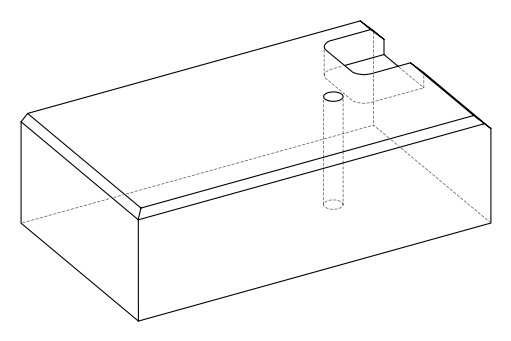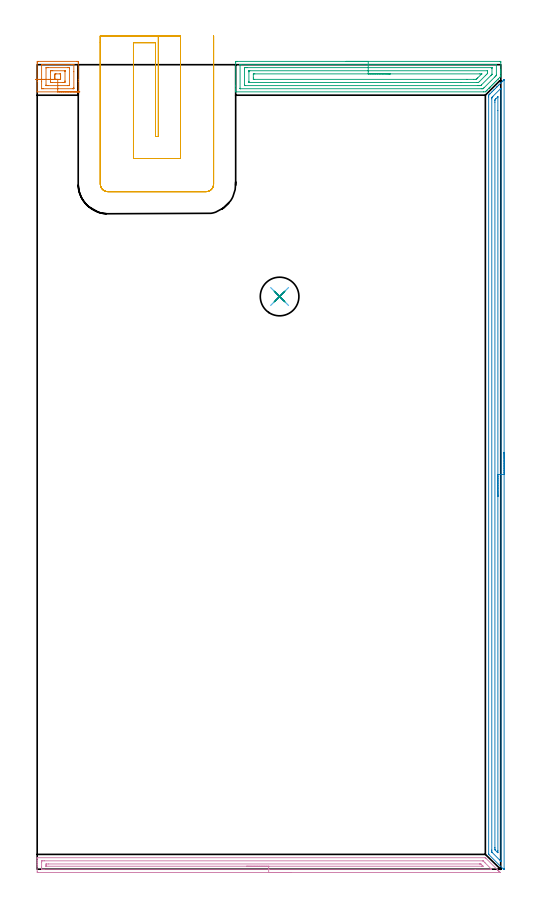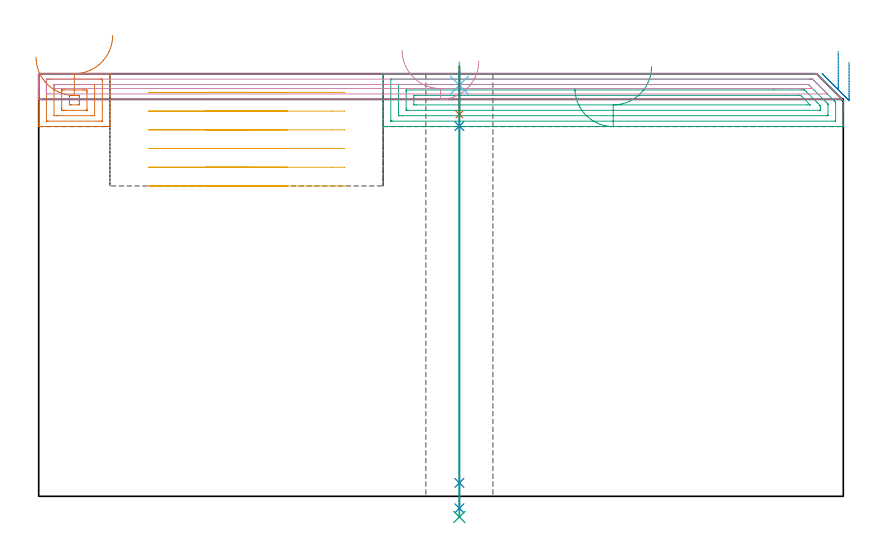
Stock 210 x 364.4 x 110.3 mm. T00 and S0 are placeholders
(PLAN: 9 operations, 5 tool changes, 27 min)
(1 AREA_MILL | FG_CHAMFER_SURFACE | UGT0205_001 | 1.04 min | 2435 mm3)
(2 AREA_MILL_1 | FG_CHAMFER_SURFACE_1 | UGT0205_001 | 8.62 min | 8865 mm3)
(3 AREA_MILL_2 | FG_CHAMFER_SURFACE_2 | UGT0205_001 | 5.03 min | 11883 mm3)
(4 AREA_MILL_3 | FG_CHAMFER_SURFACE_3 | UGT0205_001 | 5.13 min | 4607 mm3)
(5 MILL_SLOT | SLOT_PARTIAL_RECTANGULAR | UGT0201_136 | Follow Part, ap 5, ae 75% | 6.05 min | 137446 mm3)
(6 SPOT_DRILL | STEP1HOLE | NXT0321_9005460120000 | 0.05 min | 175 mm3)
(7 DRILL_BLIND_HOLE_INTO_CENTER | STEP1HOLE | UGT0301_191 | 0.05 min | 278 mm3)
(8 GUN_DRILL_THROUGH_HOLE | STEP1HOLE | UGT0307_003 | 0.54 min | 3854 mm3)
(9 SPADE_DRILL_TO_ENLARGE_THROUGH_HOLE | STEP1HOLE | UGT0306_008 | 0.47 min | 22176 mm3)
(TOOL UGT0205_001 | Chamfer Mill 20 x 3 x 45 deg. | D20 FL50 Z2)
(TOOL UGT0201_136 | Carbide End Mill 20.0 | D20 FL30 Z4)
(TOOL NXT0321_9005460120000 | NC Spot Drill, 142deg, 12mm, Carbide, Uncoated | D12 PA142 FL30 Z2)
(TOOL UGT0301_191 | Twist Drill 7.1 mm | D7.1 PA118 FL66 Z2)
(TOOL UGT0307_003 | Gun Drill 7 mm | D7 PA130 FL24 Z1)
(TOOL UGT0306_008 | Spade Drill 17.5mm | D17.5 PA132 FL10 Z2)
(OP 1 AREA_MILL)
G17 G21 G94 G90
T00 M6
G54
G17 G0 G90 X19.3 Y352.1 S1061 M3
G43 Z120.3 H0
G94 G1 X19.262 Z119.428 F250.
X19.148 Z118.563
X18.959 Z117.712
X18.697 Z116.88
X18.363 Z116.074
X17.96 Z115.3
X17.492 Z114.564
X16.96 Z113.872
X16.371 Z113.229
X15.728 Z112.64
X15.036 Z112.108
X14.3 Z111.64
X13.526 Z111.237
X12.72 Z110.903
X11.888 Z110.641
X11.037 Z110.452
X10.172 Z110.338
X9.3 Z110.3
X0.03
X0.01 Y352.105 Z110.293
X0. Y352.147 Z110.252
Y356.874 Z105.525
Y357.689 Z104.704
X0.001 Y365.088 Z97.307
X0.005 Y365.554 Z96.841
X0.01 Y365.891 Z96.505
X0.128 Y365.895 Z96.502
X0.471 Y365.9 Z96.5
X17.78 Y365.899 Z96.501
X18.129 Y365.897 Z96.503
X18.59 Y365.891 Z96.505
X18.595 Y365.554 Z96.841
X18.6 Y365.088 Z97.308
Y357.689 Z104.704
Y356.874 Z105.525
Y352.446 Z109.953
X18.598 Y352.144 Z110.255
X18.59 Y352.105 Z110.293
X18.57 Y352.1 Z110.3
X9.3
Y353.514 Z108.886
X2.923
X2.237 Y353.516 Z108.884
X2.036 Y353.519 Z108.881
X2.009 Y353.522 Z108.878
X2.006 Y353.529 Z108.871
X2.002 Y353.553 Z108.847
X2. Y356.773 Z105.627
Y364.041 Z98.359
X2.003 Y364.276 Z98.124
X2.008 Y364.432 Z97.968
X2.011 Y364.48 Z97.92
X2.024 Y364.482 Z97.918
X2.066 Y364.483 Z97.917
X2.237 Y364.485 Z97.915
X2.434 Y364.486 Z97.914
X15.677
X16.363 Y364.484 Z97.916
X16.564 Y364.481 Z97.919
X16.591 Y364.478 Z97.922
X16.594 Y364.471 Z97.929
X16.598 Y364.447 Z97.953
X16.6 Y361.227 Z101.173
Y353.959 Z108.441
X16.597 Y353.724 Z108.676
X16.592 Y353.568 Z108.832
X16.589 Y353.52 Z108.88
X16.576 Y353.519 Z108.881
X16.534 Y353.517 Z108.883
X16.363 Y353.515 Z108.885
X16.166 Y353.514 Z108.886
X9.3
Y354.928 Z107.472
X5.026 Y354.929 Z107.471
X4.886
X4.139 Y354.933 Z107.467
X4.003 Y354.936 Z107.464
X4. Y355.067 Z107.333
Y355.07 Z107.33
Y362.933 Z99.467
X4.003 Y363.065 Z99.335
X4.746 Y363.071 Z99.329
X4.886
X13.714
X14.461 Y363.067 Z99.333
X14.597 Y363.064 Z99.336
X14.6 Y362.933 Z99.467
Y355.067 Z107.333
X14.597 Y354.936 Z107.464
X13.854 Y354.929 Z107.471
X13.714
X9.3 Y354.928 Z107.472
Y356.343 Z106.057
X6.651
X6.246
X6.041 Y356.345 Z106.055
X6.02 Y356.346 Z106.054
X6.012 Y356.349 Z106.051
X6.009 Y356.36 Z106.04
X6.004 Y356.435 Z105.965
X6. Y356.586 Z105.814
X6.001 Y360.955 Z101.445
X6.004 Y361.185 Z101.215
X6.01 Y361.507 Z100.893
X6.024 Y361.65 Z100.75
X6.178 Y361.653 Z100.747
X6.651 Y361.656 Z100.744
X7.057 Y361.657 Z100.743
X12.354
X12.559 Y361.655 Z100.745
X12.58 Y361.654 Z100.746
X12.588 Y361.651 Z100.749
X12.591 Y361.64 Z100.76
X12.596 Y361.565 Z100.835
X12.6 Y361.414 Z100.986
X12.599 Y357.045 Z105.355
X12.596 Y356.815 Z105.585
X12.59 Y356.493 Z105.907
X12.576 Y356.35 Z106.05
X12.422 Y356.347 Z106.053
X11.949 Y356.344 Z106.056
X11.543 Y356.343 Z106.057
X9.3
Y357.757 Z104.643
X8.417
X8.348 Y357.758 Z104.642
X8.04 Y357.764 Z104.636
X8.01 Y357.865 Z104.535
X8.003 Y358.099 Z104.301
X8.001 Y358.563 Z103.837
X8. Y358.976 Z103.424
X8.002 Y359.437 Z102.963
X8.006 Y359.844 Z102.556
X8.02 Y360.236 Z102.164
X8.417 Y360.242 Z102.158
X8.486 Y360.243 Z102.157
X10.252 Y360.242 Z102.158
X10.56 Y360.236 Z102.164
X10.59 Y360.135 Z102.265
X10.597 Y359.901 Z102.499
X10.599 Y359.437 Z102.963
X10.6 Y359.024 Z103.376
X10.598 Y358.563 Z103.837
X10.594 Y358.156 Z104.244
X10.58 Y357.764 Z104.636
X10.183 Y357.758 Z104.642
X10.114 Y357.757 Z104.643
X9.3
X8.428 Y357.756 Z104.682
X7.564 Z104.796
X6.712 Y357.755 Z104.985
X5.88 Z105.248
X5.074 Y357.754 Z105.583
X4.301 Z105.986
X3.565 Y357.753 Z106.455
X2.874 Z106.987
X2.231 Z107.576
X1.642 Y357.752 Z108.22
X1.111 Z108.912
X0.643 Z109.648
X0.241 Y357.751 Z110.423
X-0.093 Z111.229
X-0.355 Z112.061
X-0.543 Z112.913
X-0.656 Z113.778
X-0.694 Z114.649
G0 Z120.3
M5
M2
(OP 2 AREA_MILL_1)
G17 G21 G94 G90
T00 M6
G54
G17 G0 G90 X211.5 Y188.8 S1061 M3
G43 Z120.3 H0
Z113.3
G94 G1 Y188.762 Z112.428 F250.
Y188.648 Z111.564
Y188.459 Z110.712
Y188.197 Z109.88
Y187.863 Z109.074
Y187.46 Z108.3
Y186.991 Z107.564
Y186.46 Z106.872
Y185.871 Z106.229
Y185.228 Z105.64
Y184.536 Z105.108
Y183.8 Z104.64
Y183.026 Z104.237
Y182.22 Z103.903
Y181.388 Z103.641
Y180.536 Z103.452
Y179.672 Z103.338
Y178.8 Z103.3
Y0.401
X211.499 Y0.169 Z103.301
X211.496 Y0.063 Z103.303
X211.491 Y0.003 Z103.305
X211.458 Y0. Z103.337
X211.303 Z103.493
X211.198 Z103.599
X204.655 Y6.546 Z110.145
X204.504 Y6.705 Z110.289
X204.5 Y6.867 Z110.3
Y349.839
X204.505 Y350.604 Z110.291
X204.632 Y350.732 Z110.166
X204.779 Y350.88 Z110.019
X204.922 Y351.024 Z109.873
X205.078 Y351.179 Z109.72
X205.204 Y351.305 Z109.594
X205.362 Y351.464 Z109.433
X205.869 Y351.969 Z108.931
X206.12 Y352.221 Z108.678
X206.241 Y352.343 Z108.555
X206.581 Y352.681 Z108.219
X206.791 Y352.891 Z108.009
X207.013 Y353.114 Z107.785
X207.121 Y353.222 Z107.675
X207.56 Y353.661 Z107.239
X207.998 Y354.1 Z106.798
X208.205 Y354.305 Z106.594
X208.261 Y354.361 Z106.538
X208.879 Y354.981 Z105.917
X209.098 Y355.198 Z105.702
X209.759 Y355.86 Z105.038
X209.942 Y356.042 Z104.858
X209.991 Y356.091 Z104.808
X210.638 Y356.739 Z104.159
X210.783 Y356.883 Z104.017
X210.885 Y356.985 Z103.915
X211.078 Y357.179 Z103.72
X211.181 Y357.282 Z103.616
X211.4 Y357.501 Z103.399
X211.431 Y357.532 Z103.367
X211.481 Y357.58 Z103.317
X211.494 Y357.583 Z103.304
X211.5 Y357.58 Z103.3
Y178.8
X210.086 Z104.714
X210.085 Y3.86 Z104.715
X210.084 Y3.696 Z104.716
X210.082 Y3.615 Z104.718
X210.08 Y3.588 Z104.72
X210.06 Y3.602 Z104.74
X209.462 Y4.188 Z105.338
X206.089 Y7.561 Z108.711
X205.99 Y7.662 Z108.81
X205.942 Y7.715 Z108.858
X205.921 Y7.741 Z108.879
X205.92 Y7.761 Z108.88
X205.915 Y8.539 Z108.885
X205.914 Y8.654 Z108.886
X205.915 Y348.946 Z108.885
X205.918 Y349.335 Z108.882
X205.921 Y349.529 Z108.879
X205.928 Y349.567 Z108.872
X205.95 Y349.594 Z108.85
X205.995 Y349.643 Z108.805
X206.189 Y349.839 Z108.611
X206.437 Y350.087 Z108.363
X209.762 Y353.412 Z105.038
X209.858 Y353.508 Z104.942
X209.983 Y353.631 Z104.817
X210.067 Y353.709 Z104.733
X210.078 Y353.718 Z104.722
X210.081 Y353.667 Z104.719
X210.085 Y353.527 Z104.715
X210.086 Y353.412 Z104.714
Y353.266
Y178.8
X208.672 Z106.128
X208.671 Y8.418 Z106.129
X208.67 Y7.761 Z106.13
X208.668 Y7.529 Z106.132
X208.665 Y7.464 Z106.135
X208.542 Y7.57 Z106.258
X208.44 Y7.663 Z106.36
X208.339 Y7.761 Z106.461
X207.56 Y8.54 Z107.24
X207.448 Y8.654 Z107.352
X207.336 Y8.777 Z107.464
X207.333 Y8.885 Z107.467
X207.329 Y9.547 Z107.471
Y9.782
X207.328 Y347.395 Z107.472
X207.329 Y348.053 Z107.471
X207.331 Y348.286 Z107.469
X207.335 Y348.519 Z107.465
X207.56 Y348.757 Z107.24
X207.653 Y348.852 Z107.147
X207.745 Y348.946 Z107.055
X208.538 Y349.739 Z106.262
X208.639 Y349.839 Z106.161
X208.653 Y349.848 Z106.147
X208.664 Y349.854 Z106.136
X208.666 Y349.839 Z106.134
X208.671 Y349.687 Z106.129
X208.672 Y343.629 Z106.128
Y178.8
Y177.928 Z106.167
Y177.063 Z106.28
Y176.212 Z106.469
Y175.38 Z106.732
Y174.574 Z107.065
Y173.8 Z107.468
Y173.064 Z107.937
Y172.372 Z108.468
Y171.729 Z109.057
Y171.14 Z109.701
Y170.608 Z110.393
Y170.14 Z111.128
Y169.737 Z111.902
Y169.403 Z112.708
Y169.141 Z113.54
Y168.952 Z114.392
Y168.838 Z115.257
Y168.8 Z116.128
G0 Z120.3
M5
M2
(OP 3 AREA_MILL_2)
G17 G21 G94 G90
T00 M6
G54
G17 G0 G90 X139.95 Y365.9 S1061 M3
G43 Z120.3 H0
Z106.5
G94 G1 X139.988 Z105.628 F250.
X140.102 Z104.764
X140.291 Z103.912
X140.553 Z103.08
X140.887 Z102.274
X141.29 Z101.5
X141.758 Z100.764
X142.29 Z100.072
X142.879 Z99.429
X143.522 Z98.84
X144.214 Z98.309
X144.95 Z97.84
X145.724 Z97.437
X146.53 Z97.103
X147.362 Z96.841
X148.213 Z96.652
X149.078 Z96.538
X149.95 Z96.5
X209.378 Y365.899 Z96.501
X209.728 Y365.897
X209.99 Y365.893 Z96.504
X210. Y365.554 Z96.843
Y362.059 Z100.336
Y361.528 Z100.869
Y361.185 Z101.211
Y360.654 Z101.742
Y360.311 Z102.084
Y359.515 Z102.884
Y359.437 Z102.961
X209.999 Y359.11 Z103.287
X209.974 Y359.073 Z103.326
X209.901 Y359. Z103.399
X209.698 Y358.798 Z103.602
X209.465 Y358.563 Z103.833
X208.878 Y357.978 Z104.421
X208.782 Y357.881 Z104.517
X208.591 Y357.689 Z104.707
X208.059 Y357.159 Z105.241
X207.717 Y356.815 Z105.581
X207.239 Y356.339 Z106.061
X206.843 Y355.941 Z106.455
X206.387 Y355.487 Z106.913
X205.969 Y355.067 Z107.329
X205.451 Y354.55 Z107.849
X205.207 Y354.306 Z108.091
X205.095 Y354.194 Z108.204
X204.91 Y354.009 Z108.39
X204.781 Y353.881 Z108.519
X204.658 Y353.757 Z108.641
X204.612 Y353.711 Z108.687
X203.961 Y353.061 Z109.339
X203.784 Y352.883 Z109.514
X203.346 Y352.446 Z109.953
X203.122 Y352.222 Z110.175
X203.003 Y352.105 Z110.291
X202.228 Y352.1 Z110.3
X90.075
X89.91 Y352.102 Z110.288
X89.903 Y352.233 Z110.159
X89.9 Y352.371 Z110.028
Y352.634 Z109.766
Y353.32 Z109.075
Y354.537 Z107.86
Y355.067 Z107.327
Y365.289 Z97.109
X89.904 Y365.554 Z96.843
X89.91 Y365.893 Z96.504
X90.172 Y365.897 Z96.502
X90.522 Y365.9 Z96.5
X149.95
Y364.486 Z97.914
X207.79 Y364.485 Z97.915
X207.944 Y364.483 Z97.917
X207.981 Y364.48 Z97.92
X207.99 Y364.478 Z97.922
X207.994 Y364.468 Z97.932
X207.997 Y364.436 Z97.964
X208. Y364.28 Z98.12
X207.999 Y359.912 Z102.488
X207.994 Y359.674 Z102.726
X207.99 Y359.558 Z102.843
X207.879 Y359.437 Z102.963
X207.739 Y359.292 Z103.108
X207.59 Y359.14 Z103.26
X207.299 Y358.848 Z103.552
X202.438 Y353.988 Z108.412
X202.229 Y353.781 Z108.619
X201.991 Y353.552 Z108.848
X201.939 Y353.521 Z108.879
X201.856 Y353.519 Z108.881
X201.682 Y353.516 Z108.884
X201.335 Y353.515 Z108.885
X201.136 Y353.514 Z108.886
X92.11 Y353.515 Z108.885
X91.956 Y353.517 Z108.883
X91.919 Y353.52 Z108.88
X91.91 Y353.522 Z108.878
X91.906 Y353.532 Z108.868
X91.903 Y353.564 Z108.836
X91.9 Y353.72 Z108.68
Y364.207 Z98.193
X91.903 Y364.34 Z98.06
X91.907 Y364.447 Z97.953
X91.91 Y364.476 Z97.924
X91.922 Y364.479 Z97.921
X91.963 Y364.481 Z97.919
X92.31 Y364.485 Z97.915
X149.95 Y364.486 Z97.914
Y363.072 Z99.328
X205.661 Y363.071 Z99.329
X205.803 Y363.07 Z99.33
X205.945 Y363.067 Z99.333
X205.979 Y363.065 Z99.335
X205.99 Y363.046 Z99.354
X205.995 Y362.997 Z99.403
X205.998 Y362.933 Z99.467
X206. Y362.74 Z99.66
X205.999 Y360.12 Z102.28
X205.995 Y360.054 Z102.346
X205.99 Y360.005 Z102.395
X205.967 Y359.978 Z102.422
X205.803 Y359.804 Z102.596
X205.618 Y359.618 Z102.782
X205.438 Y359.437 Z102.963
X201.199 Y355.2 Z107.2
X201.063 Y355.067 Z107.333
X200.94 Y354.951 Z107.449
X200.725 Y354.935 Z107.465
X200.581 Y354.931 Z107.469
X200.441 Y354.93 Z107.47
X199.69 Y354.928 Z107.472
X94.239 Y354.929 Z107.471
X94.097 Y354.93 Z107.47
X93.955 Y354.933 Z107.467
X93.921 Y354.935 Z107.465
X93.91 Y354.954 Z107.446
X93.905 Y355.004 Z107.396
X93.902 Y355.067 Z107.333
X93.9 Y355.26 Z107.14
Y362.251 Z100.149
X93.907 Y362.933 Z99.467
X93.91 Y363.028 Z99.372
X93.916 Y363.065 Z99.335
X93.959 Y363.067 Z99.333
X94.097 Y363.069 Z99.331
X94.849 Y363.071 Z99.329
X94.991
X149.95 Y363.072 Z99.328
Y361.657 Z100.743
X203.857
X203.905 Y361.656 Z100.744
X203.954 Y361.654 Z100.746
X203.987 Y361.651 Z100.749
X203.99 Y361.609 Z100.791
X204. Y361.2 Z101.2
Y361.185 Z101.215
X203.994 Y360.756 Z101.644
X203.99 Y360.541 Z101.859
X203.982 Y360.443 Z101.957
X203.935 Y360.39 Z102.01
X203.859 Y360.311 Z102.089
X203.496 Y359.945 Z102.455
X203.122 Y359.571 Z102.829
X200.404 Y356.852 Z105.548
X200.366 Y356.815 Z105.585
X199.957 Y356.415 Z105.985
X199.898 Y356.358 Z106.042
X199.789 Y356.35 Z106.05
X199.548 Y356.347 Z106.053
X199.136 Y356.344 Z106.056
X191.876 Y356.343 Z106.057
X96.043
X95.995 Y356.344 Z106.056
X95.946 Y356.346 Z106.054
X95.913 Y356.349 Z106.051
X95.91 Y356.391 Z106.009
X95.9 Y356.8 Z105.6
Y356.815 Z105.585
Y361.169 Z101.231
X95.903 Y361.614 Z100.786
X95.906 Y361.64 Z100.76
X95.909 Y361.648 Z100.752
X95.921 Y361.65 Z100.75
X96.005 Y361.655 Z100.745
X96.134 Y361.657 Z100.743
X96.295
X149.95
Y360.243 Z102.157
X200.511
X201.272 Y360.238 Z102.162
X201.335 Y360.236 Z102.164
Y360.234 Z102.166
X199.548 Y358.446 Z103.954
X199.164 Y358.065 Z104.335
X198.991 Y357.896 Z104.504
X198.855 Y357.765 Z104.635
X198.654 Y357.759 Z104.641
X198.584 Y357.758 Z104.642
X197.76 Y357.757 Z104.643
X194.66
X98.496
X98.133 Y357.759 Z104.641
X97.953 Y357.762 Z104.638
X97.915 Y357.764 Z104.636
X97.91 Y357.791 Z104.609
X97.907 Y357.845 Z104.555
X97.901 Y358.339 Z104.061
X97.902 Y360.086 Z102.314
X97.906 Y360.18 Z102.22
X97.91 Y360.231 Z102.169
X97.948 Y360.236 Z102.164
X98.153 Y360.239 Z102.161
X98.565 Y360.243 Z102.157
X149.95
X150.822 Z102.195
X151.686 Z102.309
X152.538 Z102.498
X153.37 Z102.76
X154.176 Z103.094
X154.95 Z103.497
X155.686 Z103.965
X156.378 Z104.496
X157.021 Z105.086
X157.61 Z105.729
X158.141 Z106.421
X158.61 Z107.157
X159.013 Z107.931
X159.347 Z108.737
X159.609 Z109.569
X159.798 Z110.42
X159.912 Z111.285
X159.95 Z112.157
G0 Z120.3
M5
M2
(OP 4 AREA_MILL_3)
G17 G21 G94 G90
T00 M6
G54
G17 G0 G90 X114.85 Y-1.5 S1061 M3
G43 Z120.3 H0
Z113.6
G94 G1 X114.812 Z112.728 F250.
X114.698 Z111.864
X114.509 Z111.012
X114.247 Z110.18
X113.913 Z109.374
X113.51 Z108.6
X113.042 Z107.864
X112.51 Z107.172
X111.921 Z106.529
X111.278 Z105.94
X110.586 Z105.408
X109.85 Z104.94
X109.076 Z104.537
X108.27 Z104.203
X107.438 Z103.941
X106.587 Z103.752
X105.722 Z103.638
X104.85 Z103.6
X0.587
X0.281 Y-1.497 Z103.601
X0.01 Y-1.493 Z103.603
X0. Y-1.198 Z103.898
Y1.415 Z106.509
Y2.009 Z107.106
Y2.285 Z107.382
Y2.88 Z107.976
Y3.156 Z108.252
Y3.709 Z108.808
Y4.027 Z109.126
Y4.898 Z109.997
Y5.009 Z110.107
X0.004 Y5.106 Z110.199
X0.01 Y5.198 Z110.289
X0.141 Y5.2 Z110.3
X202.875
X202.995 Y5.196 Z110.289
X203.051 Y5.147 Z110.243
X203.264 Y4.936 Z110.036
X208.395 Y-0.194 Z104.904
X208.529 Y-0.327 Z104.769
X208.667 Y-0.466 Z104.631
X208.821 Y-0.62 Z104.478
X208.965 Y-0.762 Z104.333
X209.113 Y-0.912 Z104.186
X209.246 Y-1.045 Z104.052
X209.4 Y-1.198 Z103.897
X209.559 Y-1.359 Z103.739
X209.688 Y-1.491 Z103.606
X209.641 Y-1.496 Z103.603
X209.559 Y-1.5 Z103.6
X104.85
Y-0.086 Z105.014
X3.013
X2.369 Y-0.084 Z105.016
X2.119 Y-0.082 Z105.018
X2.036 Y-0.079 Z105.021
X2.009 Y-0.072 Z105.028
X2.007 Y-0.057 Z105.043
X2.002 Y0.032 Z105.132
X2. Y0.544 Z105.644
Y0.905 Z106.005
Y3.156 Z108.256
X2.001 Y3.516 Z108.616
X2.004 Y3.637 Z108.737
X2.01 Y3.733 Z108.833
X2.016 Y3.779 Z108.879
X2.048 Y3.78 Z108.88
X2.369 Y3.784 Z108.884
X2.617 Y3.785 Z108.885
X3.26 Y3.786 Z108.886
X201.823 Y3.785 Z108.885
X201.903 Y3.784 Z108.884
X201.943 Y3.782 Z108.882
X201.958 Y3.779 Z108.879
X201.984 Y3.761 Z108.861
X202.594 Y3.156 Z108.256
X202.875 Y2.875 Z107.975
X205.548 Y0.2 Z105.3
X205.795 Y-0.054 Z105.046
X205.815 Y-0.077 Z105.023
X205.797 Y-0.079 Z105.021
X205.715 Y-0.083 Z105.017
X205.548 Y-0.085 Z105.015
X198.419 Y-0.086 Z105.014
X104.85
Y1.328 Z106.428
X4.239 Y1.329 Z106.429
X4.152 Y1.33 Z106.43
X4.064 Y1.333 Z106.433
X4.014 Y1.335 Z106.435
X4.009 Y1.366 Z106.466
X4.005 Y1.415 Z106.515
X4.001 Y1.561 Z106.661
X4.008 Y2.285 Z107.385
X4.01 Y2.354 Z107.454
X4.07 Y2.365 Z107.465
X5.043 Y2.371 Z107.471
X200.29
X200.466 Y2.37 Z107.47
X200.818 Y2.367 Z107.467
X200.916 Y2.364 Z107.464
X200.934 Y2.355 Z107.455
X200.962 Y2.333 Z107.433
X201.014 Y2.285 Z107.385
X201.093 Y2.208 Z107.308
X201.883 Y1.415 Z106.515
X201.933 Y1.361 Z106.461
X201.95 Y1.341 Z106.441
X201.798 Y1.335 Z106.435
X201.446 Y1.33 Z106.43
X201.269 Y1.329 Z106.429
X104.85 Y1.328 Z106.428
X103.978 Z106.467
X103.114 Z106.58
X102.262 Z106.769
X101.43 Z107.032
X100.624 Z107.365
X99.85 Z107.768
X99.114 Z108.237
X98.422 Z108.768
X97.779 Z109.357
X97.19 Z110.001
X96.659 Z110.693
X96.19 Z111.428
X95.787 Z112.202
X95.453 Z113.008
X95.191 Z113.84
X95.002 Z114.692
X94.888 Z115.557
X94.85 Z116.428
G0 Z120.3
M5
M2
(OP 5 MILL_SLOT)
G17 G21 G94 G90
T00 M6
G54
G17 G0 G90 X54.9 Y377.4 S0 M3
G43 Z120.3 H0
Z105.417
G94 G1 Y374.4 F250.
Y331.9 F500.
X53.6
Y374.4
X43.6
Y321.9
X64.9
Y374.4
Y377.4 F250.
X28.6
Y374.4
Y310.3 F500.
G3 X32. Y306.9 R3.4
G1 X76.5
G3 X79.9 Y310.3 R3.4
G1 Y374.4
Y377.4 F250.
G0 X54.9 Z100.533
G1 Y374.4
Y331.9 F500.
X53.6
Y374.4
X43.6
Y321.9
X64.9
Y374.4
Y377.4 F250.
X28.6
Y374.4
Y310.3 F500.
G3 X32. Y306.9 R3.4
G1 X76.5
G3 X79.9 Y310.3 R3.4
G1 Y374.4
Y377.4 F250.
G0 X54.9 Z95.65
G1 Y374.4
Y331.9 F500.
X53.6
Y374.4
X43.6
Y321.9
X64.9
Y374.4
Y377.4 F250.
X28.6
Y374.4
Y310.3 F500.
G3 X32. Y306.9 R3.4
G1 X76.5
G3 X79.9 Y310.3 R3.4
G1 Y374.4
Y377.4 F250.
G0 X54.9 Z90.767
G1 Y374.4
Y331.9 F500.
X53.6
Y374.4
X43.6
Y321.9
X64.9
Y374.4
Y377.4 F250.
X28.6
Y374.4
Y310.3 F500.
G3 X32. Y306.9 R3.4
G1 X76.5
G3 X79.9 Y310.3 R3.4
G1 Y374.4
Y377.4 F250.
G0 X54.9 Z85.883
G1 Y374.4
Y331.9 F500.
X53.6
Y374.4
X43.6
Y321.9
X64.9
Y374.4
Y377.4 F250.
X28.6
Y374.4
Y310.3 F500.
G3 X32. Y306.9 R3.4
G1 X76.5
G3 X79.9 Y310.3 R3.4
G1 Y374.4
Y377.4 F250.
G0 X54.9 Z81.
G1 Y374.4
Y331.9 F500.
X53.6
Y374.4
X43.6
Y321.9
X64.9
Y374.4
Y377.4 F250.
X28.6
Y374.4
Y310.3 F500.
G3 X32. Y306.9 R3.4
G1 X76.5
G3 X79.9 Y310.3 R3.4
G1 Y374.4
Y377.4 F250.
G0 Z120.3
M5
M2
(OP 6 SPOT_DRILL)
G17 G21 G94 G90
T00 M6
G54
G17 G0 G90 X109.8 Y259.4 S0 M3
G43 Z120.3 H0
G94 G81 G98 Z107.3 F250. R113.3
G80
M5
M2
(OP 7 DRILL_BLIND_HOLE_INTO_CENTER)
G17 G21 G94 G90
T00 M6
G54
G17 G0 G90 X109.8 Y259.4 S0 M3
G43 Z120.3 H0
G94 G81 G98 Z99.65 F250. R112.3
G80
M5
M2
(OP 8 GUN_DRILL_THROUGH_HOLE)
G17 G21 G94 G90
T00 M6
G54
G17 G0 G90 X109.8 Y259.4 M8
G43 Z120.3 H0
Z111.046
S716 M3
G94 G1 Z96.621 F125. M26
G4 X.084
Z3.5 F250.
G4 X.084
Z-3.132 F125.
G4 X.084
M5
M9
G0 Z111.046
Z120.3
M2
(OP 9 SPADE_DRILL_TO_ENLARGE_THROUGH_HOLE)
G17 G21 G94 G90
T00 M6
G54
G17 G0 G90 X109.8 Y259.4 S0 M3
G43 Z120.3 H0
G94 G73 G98 Z-5.396 F250. Q16.528 R112.3
G80
M5
M2
